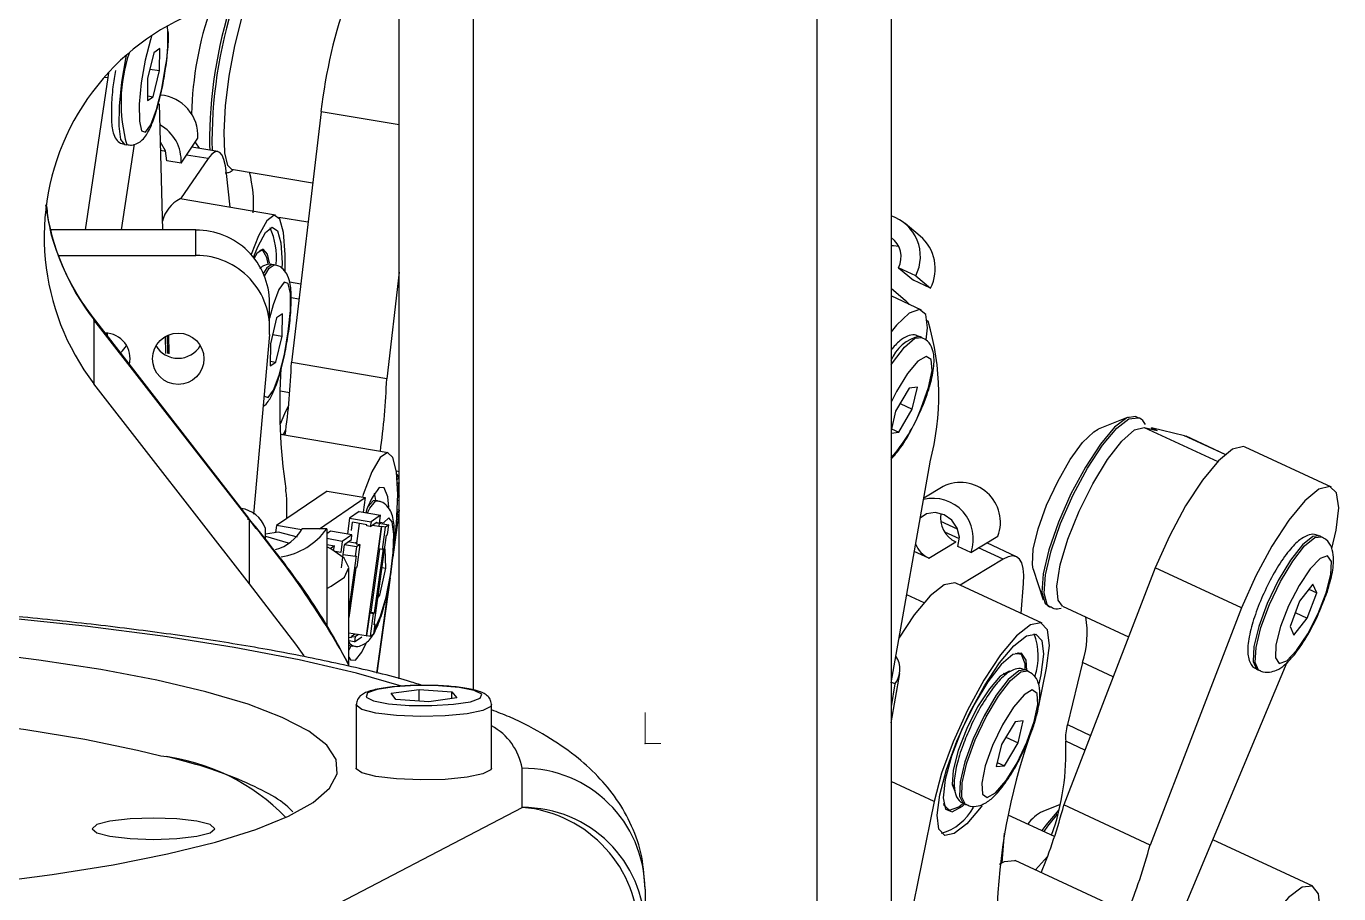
# Model space of a CAD drawing. Header units: millimetres. Extents: x -294 to 2792, y 5 to 1659.
# Drawn here: x 386.14 to 396.82, y 560.77 to 567.83 of the extents above; entities that cross this region are included whole.
import ezdxf

# ---------------------------------------------------------------- set-up
doc = ezdxf.new("R2010")
doc.units = ezdxf.units.MM
doc.header["$PDSIZE"] = -1
doc.layers.get('0').update_dxf_attribs({"lineweight": 18})

msp = doc.modelspace()

# ---------------------------------------------------------------- linework, layer by layer
at = {"color": 7, "linetype": 'Continuous', "lineweight": 25}
for p, q in [((389.173, 562.522), (389.173, 569.457)), ((393.173, 569.457), (393.173, 554.969)), ((389.773, 569.353), (389.773, 562.433)), ((392.573, 555.531), (392.573, 569.353)), ((387.224, 567.65), (387.176, 567.617)), ((387.221, 567.471), (387.224, 567.65)), ((387.176, 567.617), (387.125, 567.406)), ((386.802, 567.414), (386.617, 566.175)), ((386.775, 567.418), (386.802, 567.414)), ((386.808, 567.454), (386.802, 567.414)), ((387.144, 567.484), (387.221, 567.471)), ((387.17, 567.259), (387.221, 567.471)), ((387.125, 567.406), (387.123, 567.227)), ((387.123, 567.267), (387.17, 567.259)), ((387.123, 567.227), (387.17, 567.259)), ((387.248, 566.175), (387.221, 567.2)), ((388.536, 567.137), (388.295, 565.095)), ((389.173, 567.029), (388.536, 567.137)), ((387.397, 566.719), (387.535, 566.921)), ((387.514, 566.883), (387.512, 566.887)), ((387.514, 566.883), (387.544, 566.839)), ((386.914, 566.175), (387.019, 566.873)), ((386.937, 566.87), (386.956, 566.867)), ((387.273, 566.813), (387.231, 566.82)), ((387.617, 566.755), (387.442, 566.784)), ((387.696, 566.813), (387.486, 566.849)), ((387.629, 566.865), (387.631, 566.824)), ((387.397, 566.719), (387.281, 566.738)), ((387.617, 566.755), (387.394, 566.427)), ((387.809, 566.669), (388.467, 566.557)), ((387.796, 566.359), (387.767, 566.635)), ((388.165, 566.296), (387.389, 566.428)), ((388.43, 566.237), (388.192, 566.277)), ((387.518, 566.175), (386.339, 566.175)), ((387.518, 565.966), (387.518, 566.175)), ((393.41, 566.125), (393.288, 566.226)), ((386.407, 565.966), (387.518, 565.966)), ((388.056, 566.01), (388.045, 566.012)), ((388.244, 565.832), (388.243, 565.975)), ((388.156, 565.892), (388.136, 565.895)), ((389.173, 565.831), (389.071, 564.963)), ((393.374, 565.802), (393.234, 565.867)), ((393.234, 565.867), (393.355, 565.766)), ((388.279, 565.753), (388.371, 565.737)), ((393.495, 565.701), (393.355, 565.766)), ((393.374, 565.802), (393.495, 565.701)), ((388.356, 565.612), (388.292, 565.623)), ((393.291, 565.599), (393.173, 565.698)), ((393.422, 565.523), (393.173, 565.639)), ((388.118, 565.375), (388.118, 565.584)), ((388.222, 565.491), (388.175, 565.46)), ((388.219, 565.311), (388.222, 565.491)), ((387.948, 563.83), (386.684, 565.459)), ((386.689, 565.443), (386.685, 565.458)), ((386.689, 565.443), (386.689, 564.922)), ((387.953, 563.815), (386.689, 565.443)), ((388.175, 565.46), (388.124, 565.249)), ((393.474, 565.431), (393.467, 565.434)), ((386.795, 565.335), (386.796, 565.315)), ((387.274, 565.17), (387.27, 565.31)), ((387.284, 565.317), (387.288, 565.169)), ((387.301, 565.168), (387.297, 565.322)), ((388.116, 565.324), (387.986, 563.863)), ((388.142, 565.325), (388.219, 565.311)), ((388.168, 565.1), (388.219, 565.311)), ((393.425, 565.301), (393.408, 565.309)), ((388.124, 565.249), (388.121, 565.069)), ((388.121, 565.108), (388.168, 565.1)), ((388.121, 565.069), (388.168, 565.1)), ((389.071, 564.963), (388.295, 565.095)), ((387.953, 563.294), (386.689, 564.922)), ((388.282, 564.85), (388.203, 564.863)), ((393.32, 564.887), (393.21, 564.7)), ((393.388, 564.895), (393.32, 564.887)), ((393.346, 564.717), (393.388, 564.895)), ((393.247, 564.763), (393.346, 564.717)), ((393.21, 564.7), (393.173, 564.543)), ((393.236, 564.53), (393.346, 564.717)), ((395.103, 564.652), (394.858, 564.553)), ((395.185, 564.647), (395.167, 564.655)), ((393.173, 564.522), (393.236, 564.53)), ((393.176, 564.557), (393.236, 564.53)), ((395.232, 564.568), (395.337, 564.544)), ((395.232, 564.568), (395.831, 564.29)), ((395.293, 564.564), (395.337, 564.544)), ((395.562, 564.5), (395.293, 564.564)), ((395.294, 564.554), (395.293, 564.564)), ((389.081, 564.362), (388.206, 564.511)), ((395.562, 564.5), (395.574, 564.496)), ((395.891, 564.347), (395.562, 564.5)), ((395.892, 564.348), (395.574, 564.496)), ((396.756, 564.082), (396.055, 564.408)), ((389.173, 564.207), (389.149, 564.211)), ((393.173, 562.491), (393.491, 564.286)), ((389.173, 564.155), (389.156, 564.143)), ((389.173, 564.154), (389.156, 564.143)), ((389.172, 564.116), (389.158, 564.114)), ((389.17, 564.11), (389.158, 564.108)), ((389.16, 564.036), (389.17, 564.109)), ((389.172, 564.116), (389.17, 564.11)), ((389.17, 564.109), (389.17, 564.11)), ((389.17, 564.109), (389.173, 564.109)), ((389.172, 564.116), (389.173, 564.117)), ((389.172, 564.116), (389.172, 564.116)), ((389.173, 564.116), (389.172, 564.116)), ((388.586, 564.05), (388.174, 563.769)), ((388.523, 563.743), (388.896, 563.997)), ((388.586, 564.05), (388.896, 563.997)), ((388.896, 563.997), (388.88, 563.878)), ((389.16, 564.026), (389.161, 564.027)), ((389.173, 564.025), (389.161, 564.027)), ((393.596, 564.088), (393.439, 563.993)), ((388.258, 563.827), (388.258, 563.946)), ((388.995, 563.971), (388.976, 563.974)), ((389.173, 563.894), (389.121, 563.513)), ((389.173, 563.895), (389.157, 563.898)), ((389.172, 563.89), (389.171, 563.89)), ((387.953, 563.815), (387.939, 563.822)), ((387.953, 563.294), (387.953, 563.815)), ((388.768, 563.83), (388.751, 563.701)), ((388.847, 563.883), (388.768, 563.83)), ((388.768, 563.83), (388.943, 563.8)), ((388.784, 563.729), (388.793, 563.796)), ((388.91, 563.776), (388.793, 563.796)), ((388.828, 563.624), (388.85, 563.786)), ((388.847, 563.883), (389.021, 563.854)), ((388.943, 563.8), (388.937, 563.761)), ((388.937, 563.761), (388.991, 563.798)), ((389.021, 563.854), (388.943, 563.8)), ((388.99, 563.792), (388.984, 563.793)), ((388.991, 563.798), (388.99, 563.792)), ((388.99, 563.792), (389.087, 563.776)), ((389.009, 563.764), (389.021, 563.854)), ((389.014, 563.798), (389.05, 563.792)), ((389.156, 563.844), (389.154, 563.845)), ((389.156, 563.881), (389.161, 563.88)), ((389.156, 563.844), (389.161, 563.88)), ((389.166, 563.842), (389.156, 563.844)), ((389.157, 563.843), (389.166, 563.84)), ((389.161, 563.88), (389.171, 563.877)), ((389.171, 563.88), (389.162, 563.882)), ((393.715, 563.739), (393.578, 563.802)), ((388.083, 563.653), (388.083, 563.751)), ((388.19, 563.715), (388.083, 563.7)), ((388.174, 563.769), (388.166, 563.712)), ((388.381, 563.734), (388.174, 563.769)), ((388.345, 563.676), (388.19, 563.715)), ((388.582, 563.743), (388.383, 563.744)), ((388.582, 563.743), (388.582, 562.955)), ((388.613, 563.724), (388.582, 563.703)), ((388.788, 563.695), (388.613, 563.724)), ((388.788, 563.695), (388.709, 563.641)), ((388.783, 563.656), (388.788, 563.695)), ((389.025, 563.758), (388.904, 562.871)), ((388.908, 563.766), (388.91, 563.776)), ((388.937, 563.761), (388.908, 563.766)), ((389.025, 563.758), (388.951, 563.771)), ((388.968, 562.961), (389.068, 563.692)), ((389.006, 563.579), (389.031, 563.762)), ((389.031, 563.762), (389.025, 563.758)), ((389.06, 563.757), (389.031, 563.762)), ((389.035, 563.574), (389.06, 563.757)), ((389.087, 563.776), (389.06, 563.757)), ((389.068, 563.692), (389.077, 563.697)), ((389.077, 563.697), (389.087, 563.776)), ((389.148, 563.715), (389.143, 563.716)), ((389.143, 563.715), (389.148, 563.714)), ((389.153, 563.753), (389.147, 563.754)), ((389.147, 563.752), (389.153, 563.75)), ((389.155, 563.763), (389.154, 563.763)), ((393.729, 563.661), (393.61, 563.716)), ((393.823, 563.551), (394.043, 563.683)), ((396.675, 563.679), (396.658, 563.687)), ((388.709, 563.641), (388.582, 563.663)), ((388.582, 563.616), (388.645, 563.605)), ((388.645, 563.605), (388.61, 563.581)), ((388.632, 563.57), (388.641, 563.576)), ((388.641, 563.576), (388.645, 563.605)), ((388.709, 563.641), (388.697, 563.551)), ((388.717, 563.535), (388.728, 563.613)), ((388.728, 563.613), (388.729, 563.619)), ((388.825, 563.597), (388.728, 563.613)), ((388.729, 563.619), (388.783, 563.656)), ((388.829, 563.624), (388.755, 563.637)), ((388.825, 563.597), (388.814, 563.519)), ((388.83, 563.636), (388.816, 563.627)), ((388.829, 563.624), (388.823, 563.62)), ((388.823, 563.62), (388.852, 563.615)), ((388.852, 563.615), (388.825, 563.597)), ((388.852, 563.615), (388.827, 563.432)), ((388.828, 563.619), (388.829, 563.624)), ((388.943, 563.064), (389.014, 563.577)), ((388.972, 563.059), (389.044, 563.579)), ((389.035, 563.574), (389.006, 563.579)), ((389.044, 563.579), (389.035, 563.574)), ((389.057, 563.581), (389.052, 563.575)), ((389.062, 563.423), (389.057, 563.581)), ((389.136, 563.626), (389.134, 563.626)), ((389.134, 563.624), (389.136, 563.623)), ((389.138, 563.636), (389.137, 563.636)), ((393.48, 563.504), (393.7, 563.637)), ((393.823, 563.551), (393.718, 563.6)), ((394.085, 563.495), (393.885, 563.588)), ((394.195, 563.516), (393.952, 563.629)), ((388.697, 563.551), (388.652, 563.559)), ((388.702, 563.426), (388.717, 563.535)), ((388.717, 563.535), (388.814, 563.519)), ((388.823, 563.524), (388.763, 563.089)), ((388.814, 563.519), (388.823, 563.524)), ((393.48, 563.504), (393.362, 563.559)), ((394.085, 563.495), (393.736, 563.284)), ((388.763, 562.631), (388.763, 563.426)), ((388.818, 563.426), (388.763, 563.021)), ((388.827, 563.432), (388.818, 563.426)), ((389.015, 563.202), (389.062, 563.423)), ((389.032, 563.428), (389.062, 563.423)), ((394.33, 563.415), (394.412, 563.164)), ((395.323, 563.425), (394.579, 561.496)), ((396.024, 563.099), (395.323, 563.425)), ((388.99, 562.568), (389.093, 563.315)), ((389.098, 563.345), (388.991, 562.568)), ((389.084, 563.245), (389.083, 563.245)), ((389.085, 563.256), (389.084, 563.255)), ((394.403, 562.974), (393.701, 563.3)), ((394.233, 563.053), (394.252, 563.298)), ((396.605, 563.293), (396.497, 563.155)), ((396.573, 563.253), (396.636, 563.223)), ((396.636, 563.223), (396.605, 563.293)), ((388.998, 563.18), (389.015, 563.202)), ((389.001, 563.204), (389.015, 563.202)), ((389.079, 563.207), (389.078, 563.208)), ((389.078, 563.206), (389.079, 563.206)), ((389.083, 563.243), (389.084, 563.243)), ((393.3, 563.208), (393.441, 563.143)), ((396.497, 563.155), (396.42, 562.948)), ((396.559, 563.016), (396.636, 563.223)), ((388.91, 562.875), (388.935, 563.059)), ((388.935, 563.059), (388.943, 563.064)), ((388.935, 563.059), (388.964, 563.054)), ((388.939, 562.87), (388.964, 563.054)), ((388.943, 563.064), (388.972, 563.059)), ((388.964, 563.054), (388.972, 563.059)), ((394.451, 563.113), (394.469, 563.105)), ((394.569, 563.114), (395.106, 562.864)), ((396.024, 563.099), (395.28, 561.17)), ((396.462, 563.061), (396.559, 563.016)), ((388.966, 562.889), (388.976, 562.967)), ((388.976, 562.967), (388.968, 562.961)), ((388.969, 562.968), (388.976, 562.967)), ((396.42, 562.948), (396.451, 562.878)), ((396.451, 562.878), (396.559, 563.016)), ((388.904, 562.871), (388.763, 562.895)), ((388.763, 562.862), (388.784, 562.858)), ((388.809, 562.824), (388.763, 562.832)), ((388.784, 562.858), (388.785, 562.868)), ((388.813, 562.886), (388.785, 562.868)), ((388.785, 562.868), (388.814, 562.863)), ((388.809, 562.824), (388.869, 562.865)), ((388.814, 562.863), (388.809, 562.824)), ((388.842, 562.882), (388.814, 562.863)), ((388.904, 562.871), (388.91, 562.875)), ((388.91, 562.875), (388.939, 562.87)), ((388.939, 562.87), (388.966, 562.889)), ((388.763, 562.797), (388.774, 562.791)), ((388.774, 562.791), (388.794, 562.788)), ((394.224, 562.726), (394.205, 562.735)), ((394.376, 562.303), (394.438, 562.609)), ((394.73, 562.655), (394.608, 562.15)), ((394.981, 562.538), (394.73, 562.655)), ((395.573, 560.695), (396.397, 562.659)), ((393.173, 562.163), (393.244, 562.565)), ((394.104, 562.561), (394.089, 562.565)), ((394.287, 562.587), (394.269, 562.595)), ((396.152, 562.598), (396.17, 562.59)), ((389.106, 562.405), (389.334, 562.435)), ((389.145, 562.355), (389.106, 562.405)), ((389.334, 562.435), (389.601, 562.416)), ((389.334, 562.342), (389.334, 562.435)), ((389.601, 562.416), (389.64, 562.367)), ((389.601, 562.361), (389.601, 562.416)), ((393.205, 562.481), (393.173, 562.298)), ((393.205, 562.481), (393.174, 562.496)), ((388.823, 562.312), (388.823, 561.795)), ((389.412, 562.336), (389.145, 562.355)), ((389.64, 562.367), (389.412, 562.336)), ((389.923, 561.795), (389.923, 562.312)), ((394.249, 562.18), (394.182, 562.173)), ((394.207, 562.001), (394.249, 562.18)), ((394.182, 562.173), (394.072, 561.987)), ((394.608, 562.15), (394.797, 562.062)), ((394.072, 561.987), (394.029, 561.808)), ((394.097, 561.815), (394.207, 562.001)), ((394.107, 562.047), (394.207, 562.001)), ((394.751, 561.941), (394.594, 562.014)), ((390.173, 561.476), (390.173, 561.795)), ((394.029, 561.808), (394.097, 561.815)), ((394.037, 561.842), (394.097, 561.815)), ((393.525, 561.525), (393.173, 561.688)), ((386.945, 559.793), (390.173, 561.476)), ((393.525, 561.525), (393.296, 560.397)), ((393.615, 561.465), (393.634, 561.457)), ((393.764, 561.507), (393.781, 561.499)), ((394.548, 561.5), (394.408, 561.444)), ((395.28, 561.17), (394.579, 561.496)), ((394.503, 561.24), (394.127, 561.414)), ((394.078, 561.026), (394.097, 561.266)), ((396.605, 560.835), (395.79, 561.213)), ((395.076, 560.628), (394.182, 561.044)), ((394.445, 561.076), (394.348, 560.967)), ((391.173, 560.81), (391.173, 560.491))]:
    msp.add_line(p, q, dxfattribs=at)
at = {"color": 7, "linetype": 'Continuous'}
for q in [(391.173, 562.247), (391.301, 561.995)]:
    msp.add_line((391.173, 561.995), q, dxfattribs=at)
at = {"color": 7, "linetype": 'Continuous', "lineweight": 25}
for points in [[(387.809, 566.669), (387.778, 566.698), (387.753, 566.802), (387.747, 566.97), (387.76, 567.185), (387.79, 567.427), (387.836, 567.672), (387.892, 567.897), (387.947, 568.061)], [(387.157, 567.75), (387.148, 567.722), (387.106, 567.555), (387.074, 567.371), (387.057, 567.197), (387.058, 567.059), (387.076, 566.98), (387.109, 566.97), (387.152, 567.031), (387.198, 567.155), (387.24, 567.322), (387.272, 567.506)], [(386.95, 567.591), (386.948, 567.583), (386.914, 567.377), (386.894, 567.182), (386.891, 567.02), (386.906, 566.912), (386.937, 566.87), (386.937, 566.87)], [(387.281, 566.738), (387.271, 566.818), (387.229, 566.888)], [(387.767, 566.635), (387.758, 566.697), (387.746, 566.747), (387.731, 566.783), (387.713, 566.805), (387.692, 566.814), (387.669, 566.808), (387.644, 566.788), (387.617, 566.755)], [(388.243, 565.975), (388.232, 566.153), (388.201, 566.263), (388.154, 566.296), (388.095, 566.249), (388.027, 566.126), (387.969, 565.974)], [(387.987, 565.952), (388.024, 566.044), (388.085, 566.155), (388.139, 566.197), (388.181, 566.168), (388.208, 566.069), (388.219, 565.908), (388.218, 565.862)], [(393.236, 566.039), (393.193, 566.045), (393.173, 566.045)], [(388.117, 565.906), (388.101, 565.979), (388.064, 566.019), (388.015, 565.982), (387.993, 565.945)], [(388.105, 565.9), (388.095, 565.95), (388.063, 566.008), (388.036, 566.005)], [(388.136, 565.895), (388.094, 565.867), (388.067, 565.822)], [(388.077, 565.798), (388.114, 565.863), (388.156, 565.892)], [(388.27, 565.345), (388.288, 565.52), (388.287, 565.658), (388.269, 565.738), (388.236, 565.749), (388.194, 565.689), (388.148, 565.566), (388.118, 565.457)], [(393.46, 565.282), (393.469, 565.377), (393.455, 565.486), (393.404, 565.528), (393.322, 565.498), (393.217, 565.4), (393.173, 565.347)], [(388.072, 564.827), (388.074, 564.822), (388.107, 564.811), (388.149, 564.872), (388.196, 564.994), (388.238, 565.161), (388.27, 565.345)], [(393.173, 565.076), (393.184, 565.093), (393.282, 565.221), (393.367, 565.293), (393.426, 565.301)], [(386.904, 565.176), (386.921, 565.191), (386.954, 565.233)], [(393.419, 564.725), (393.478, 564.892), (393.507, 565.03), (393.5, 565.12), (393.46, 565.146), (393.392, 565.106), (393.307, 565.006), (393.217, 564.86), (393.173, 564.773)], [(388.272, 564.745), (388.238, 564.678), (388.203, 564.594)], [(395.167, 564.655), (395.166, 564.656), (395.091, 564.646), (394.991, 564.57), (394.876, 564.432), (394.754, 564.245), (394.637, 564.027), (394.536, 563.796), (394.458, 563.572), (394.412, 563.376)], [(394.43, 563.368), (394.476, 563.564), (394.553, 563.787), (394.655, 564.019), (394.771, 564.237), (394.893, 564.424), (395.009, 564.561), (395.109, 564.638), (395.183, 564.647), (395.185, 564.646)], [(388.229, 564.507), (388.233, 564.517), (388.25, 564.551)], [(394.33, 563.577), (394.371, 563.744), (394.439, 563.935), (394.529, 564.129), (394.631, 564.306), (394.732, 564.445), (394.823, 564.533), (394.858, 564.553)], [(394.569, 563.114), (394.532, 563.161), (394.522, 563.277), (394.55, 563.449), (394.612, 563.659), (394.703, 563.887), (394.814, 564.11), (394.934, 564.306), (395.051, 564.457), (395.154, 564.547), (395.232, 564.568)], [(389.131, 563.603), (389.15, 563.786), (389.16, 564.022), (389.15, 564.206), (389.121, 564.323), (389.076, 564.363), (389.017, 564.322), (388.95, 564.206), (388.88, 564.022), (388.873, 564.001)], [(396.055, 564.408), (396.04, 564.413), (395.952, 564.391), (395.838, 564.297), (395.707, 564.139), (395.57, 563.929), (395.439, 563.684), (395.323, 563.425)], [(389.168, 564.151), (389.157, 564.182), (389.152, 564.188)], [(388.982, 563.973), (388.973, 564.023), (388.971, 564.033)], [(389.089, 563.92), (389.079, 564.004), (389.051, 564.076), (389.01, 564.079)], [(389.161, 564.027), (389.16, 564.027), (389.16, 564.027)], [(396.759, 563.583), (396.795, 563.731), (396.816, 563.913), (396.798, 564.035), (396.742, 564.087), (396.654, 564.065), (396.539, 563.971), (396.409, 563.813), (396.272, 563.603), (396.14, 563.359), (396.024, 563.099)], [(388.913, 563.872), (388.933, 563.911), (388.979, 563.968), (388.995, 563.971)], [(388.976, 563.974), (388.96, 563.971), (388.919, 563.924)], [(389.021, 563.031), (389.065, 563.186), (389.101, 563.368), (389.123, 563.549), (389.128, 563.7), (389.116, 563.8), (389.087, 563.833), (389.046, 563.794), (389.046, 563.793)], [(393.718, 563.6), (393.729, 563.674), (393.711, 563.749), (393.667, 563.814), (393.605, 563.858), (393.533, 563.876), (393.463, 563.864), (393.411, 563.83)], [(388.083, 563.682), (388.27, 563.63), (388.278, 563.627)], [(396.658, 563.687), (396.604, 563.681), (396.521, 563.613), (396.424, 563.489), (396.324, 563.323), (396.234, 563.135), (396.165, 562.948), (396.125, 562.784)], [(396.143, 562.776), (396.183, 562.94), (396.252, 563.127), (396.342, 563.314), (396.441, 563.481), (396.538, 563.605), (396.622, 563.673), (396.675, 563.679)], [(388.582, 563.257), (388.619, 563.275), (388.727, 563.35), (388.763, 563.427), (388.725, 563.504), (388.615, 563.579), (388.582, 563.595)], [(394.33, 563.415), (394.323, 563.453), (394.33, 563.577)], [(394.252, 563.298), (394.254, 563.365), (394.249, 563.421), (394.237, 563.465), (394.219, 563.497), (394.194, 563.516), (394.163, 563.522), (394.127, 563.515), (394.085, 563.495)], [(396.304, 562.799), (396.3, 562.694), (396.331, 562.648), (396.392, 562.669), (396.473, 562.754), (396.563, 562.889), (396.648, 563.054), (396.714, 563.223), (396.752, 563.372), (396.756, 563.477), (396.725, 563.523), (396.664, 563.502), (396.582, 563.417), (396.493, 563.282), (396.408, 563.117), (396.342, 562.948), (396.304, 562.799)], [(394.412, 563.376), (394.401, 563.226), (394.427, 563.134), (394.451, 563.113)], [(394.468, 563.105), (394.444, 563.126), (394.419, 563.218), (394.43, 563.368)], [(388.399, 562.708), (388.331, 562.805), (387.953, 563.294)], [(393.701, 563.3), (393.692, 563.303), (393.605, 563.287), (393.492, 563.198), (393.362, 563.043), (393.236, 562.854)], [(389.19, 562.462), (388.825, 562.567), (388.357, 562.676), (387.83, 562.777), (387.248, 562.869), (386.617, 562.95), (385.944, 563.02), (385.234, 563.078), (384.495, 563.124), (383.734, 563.157), (382.957, 563.177), (382.173, 563.184)], [(388.97, 562.917), (388.975, 562.926), (389.021, 563.031)], [(394.438, 562.609), (394.462, 562.794), (394.446, 562.921), (394.393, 562.978), (394.307, 562.961), (394.194, 562.872), (394.064, 562.718), (393.927, 562.511), (393.795, 562.268), (393.678, 562.009), (393.585, 561.754), (393.525, 561.525)], [(388.794, 562.788), (388.773, 562.805), (388.763, 562.83)], [(393.57, 561.579), (393.625, 561.785), (393.708, 562.014), (393.814, 562.248), (393.933, 562.466), (394.056, 562.653), (394.173, 562.791), (394.274, 562.872), (394.352, 562.887), (394.4, 562.835), (394.414, 562.722), (394.392, 562.555), (394.376, 562.481)], [(385.811, 560.859), (386.35, 560.93), (386.844, 561.01), (387.288, 561.098), (387.677, 561.194), (388.006, 561.297), (388.272, 561.405), (388.473, 561.517), (388.605, 561.632), (388.667, 561.749), (388.66, 561.866), (388.583, 561.982), (388.436, 562.097), (388.221, 562.208), (387.942, 562.315), (387.599, 562.416), (387.199, 562.511), (386.744, 562.597), (386.239, 562.675), (385.691, 562.744)], [(388.763, 562.698), (388.776, 562.676), (388.817, 562.673), (388.868, 562.739), (388.902, 562.812)], [(388.763, 562.757), (388.764, 562.759), (388.781, 562.79)], [(394.278, 562.591), (394.273, 562.674), (394.235, 562.732), (394.165, 562.72), (394.07, 562.639), (393.961, 562.499), (393.849, 562.314), (393.747, 562.104), (393.665, 561.893), (393.613, 561.703)], [(394.265, 562.599), (394.264, 562.645), (394.235, 562.719), (394.185, 562.729)], [(396.125, 562.784), (396.119, 562.664), (396.147, 562.602), (396.152, 562.598)], [(396.169, 562.591), (396.164, 562.594), (396.136, 562.656), (396.143, 562.776)], [(394.138, 562.585), (394.134, 562.584), (394.062, 562.544), (393.973, 562.442), (393.878, 562.294), (393.789, 562.117), (393.72, 561.938), (393.678, 561.779), (393.671, 561.662), (393.692, 561.608)], [(394.269, 562.595), (394.212, 562.587), (394.127, 562.516), (394.029, 562.389), (393.93, 562.221), (393.841, 562.033), (393.773, 561.846), (393.735, 561.685), (393.73, 561.567), (393.76, 561.508), (393.764, 561.507)], [(393.781, 561.498), (393.778, 561.5), (393.748, 561.559), (393.753, 561.677), (393.791, 561.838), (393.859, 562.025), (393.948, 562.213), (394.047, 562.381), (394.145, 562.508), (394.229, 562.579), (394.287, 562.587)], [(389.308, 562.467), (389.133, 562.457), (388.994, 562.436), (388.913, 562.407), (388.902, 562.374), (388.963, 562.344), (389.086, 562.32), (389.253, 562.306), (389.438, 562.304), (389.613, 562.315), (389.751, 562.336), (389.832, 562.365), (389.843, 562.397), (389.783, 562.427), (389.66, 562.451), (389.493, 562.466), (389.308, 562.467)], [(394.279, 562.008), (394.339, 562.175), (394.368, 562.314), (394.362, 562.404), (394.322, 562.432), (394.255, 562.393), (394.17, 562.293), (394.08, 562.148), (393.999, 561.979), (393.94, 561.813), (393.911, 561.674), (393.916, 561.583), (393.956, 561.556), (394.024, 561.595), (394.109, 561.694), (394.199, 561.84), (394.279, 562.008)], [(387.234, 561.894), (387.043, 561.94), (386.615, 562.028), (386.135, 562.108), (385.608, 562.178), (385.041, 562.237), (384.44, 562.286), (383.811, 562.323), (383.164, 562.348), (382.505, 562.36), (381.841, 562.36), (381.182, 562.348), (380.535, 562.323), (379.906, 562.286), (379.305, 562.237), (378.737, 562.178), (378.211, 562.108), (377.73, 562.028), (377.303, 561.94), (377.064, 561.881)], [(389.923, 562.313), (389.918, 562.298), (389.853, 562.265), (389.724, 562.238), (389.547, 562.221), (389.347, 562.216), (389.15, 562.225), (388.983, 562.244), (388.869, 562.273), (388.823, 562.308), (388.823, 562.312)], [(389.923, 561.795), (389.918, 561.781), (389.853, 561.748), (389.724, 561.721), (389.547, 561.704), (389.347, 561.699), (389.15, 561.708), (388.983, 561.727), (388.869, 561.756), (388.823, 561.791), (388.823, 561.795)], [(393.613, 561.703), (393.596, 561.554), (393.616, 561.463), (393.671, 561.44), (393.755, 561.487), (393.772, 561.503)], [(393.67, 561.664), (393.673, 561.662), (393.683, 561.654)], [(393.913, 561.49), (393.907, 561.482), (393.79, 561.343), (393.688, 561.263), (393.611, 561.248), (393.563, 561.299), (393.549, 561.413), (393.57, 561.579)], [(393.599, 561.508), (393.604, 561.493), (393.65, 561.453), (393.726, 561.481), (393.755, 561.505)], [(394.537, 561.456), (394.432, 561.331), (394.4, 561.287)], [(386.673, 561.302), (386.711, 561.269), (386.819, 561.241), (386.982, 561.222), (387.173, 561.216), (387.364, 561.222), (387.526, 561.241), (387.635, 561.269), (387.673, 561.302), (387.635, 561.336), (387.526, 561.364), (387.364, 561.383), (387.173, 561.389), (386.982, 561.383), (386.819, 561.364), (386.711, 561.336), (386.673, 561.302)], [(394.418, 561.279), (394.45, 561.323), (394.528, 561.42)], [(394.056, 561.013), (394.095, 561.035), (394.178, 561.045), (394.182, 561.044)], [(396.619, 560.378), (396.636, 560.451), (396.663, 560.641), (396.651, 560.773), (396.601, 560.836), (396.518, 560.826), (396.407, 560.743), (396.278, 560.594), (396.188, 560.465)]]:
    msp.add_lwpolyline(points, dxfattribs=at)
msp.add_circle((387.374, 565.127), 0.209, dxfattribs=at)
for centre, radius, start, end in [((388.254, 566.119), 1.97, 89.2884, 217.3985), ((392.754, 566.655), 4.246, 160.2709, 173.4764), ((390.308, 567.053), 2.826, 160.7428, 178.6509), ((391.373, 566.88), 3.745, 162.053, 180.2287), ((391.313, 566.893), 3.664, 161.7828, 181.1285), ((386.014, 567.727), 1.277, 350.0232, 4.5913), ((388.188, 567.21), 1.279, 161.6279, 195.5516), ((387.201, 566.94), 0.334, 356.6854, 85.297), ((387.068, 566.739), 0.33, 356.4407, 61.4481), ((386.979, 566.388), 1.008, 355.7306, 14.7419), ((388.231, 566.642), 1.953, 187.7493, 217.8606), ((387.506, 566.189), 0.265, 115.9662, 167.7685), ((393.067, 565.96), 0.345, 332.8485, 72.1102), ((387.523, 565.579), 0.595, 0.4164, 90.4607), ((387.578, 565.951), 0.595, 354.7202, 23.8107), ((393.062, 565.955), 0.193, 333.0338, 54.8193), ((393.185, 565.859), 0.348, 333.115, 49.7449), ((387.523, 565.372), 0.595, 355.3873, 90.487), ((393.095, 565.364), 0.306, 42.0972, 50.1573), ((391.45, 564.829), 2.112, 345.13, 16.5701), ((386.775, 565.128), 0.208, 346.8793, 88.743), ((393.469, 564.998), 0.317, 101.2019, 159.3139), ((387.373, 565.342), 0.211, 210.86, 329.14), ((382.473, 565.304), 5.826, 352.1117, 357.9434), ((392.985, 564.748), 4.785, 176.3827, 188.1788), ((383.248, 565.172), 5.826, 352.1117, 357.9434), ((392.173, 565.203), 1.335, 318.5339, 339.0381), ((393.738, 563.795), 0.325, 339.8841, 115.8074), ((387.525, 563.952), 0.733, 359.565, 9.1132), ((389.468, 563.702), 0.593, 140.531, 163.1309), ((389.205, 564.128), 0.124, 248.7722, 255.1669), ((387.843, 563.654), 0.259, 22.1221, 80.3046), ((389.208, 564.121), 0.153, 251.3231, 256.8656), ((389.171, 563.888), 0.00201, 55.3084, 80.2394), ((393.513, 563.661), 0.33, 340.4948, 103.1868), ((382.303, 559.053), 7.388, 29.1323, 40.1234), ((389.158, 563.844), 0.00163, 162.5992, 233.3463), ((389.163, 563.879), 0.00238, 116.4066, 179.4338), ((393.791, 563.831), 0.215, 170.1355, 244.8107), ((388.078, 563.911), 0.347, 284.7265, 331.2527), ((388.116, 564.084), 0.578, 279.4948, 323.8223), ((389.154, 563.761), 0.00201, 55.3084, 80.2394), ((389.136, 563.634), 0.00201, 55.3084, 80.2394), ((393.574, 563.7), 0.217, 202.3456, 244.4984), ((389.084, 563.253), 0.00201, 55.3084, 80.2394), ((394.017, 562.892), 0.752, 341.638, 10.3294), ((393.871, 562.709), 0.5, 340.4778, 21.1533), ((393.055, 562.599), 0.191, 321.9366, 34.4556), ((389.694, 561.71), 0.486, 10.0014, 61.9231), ((398.793, 560.48), 4.76, 159.588, 177.4633), ((394.962, 562.046), 0.369, 163.6696, 185.0266), ((392.596, 561.923), 2, 340.3507, 2.6025), ((387.043, 560.223), 1.682, 44.157, 83.4814), ((390.18, 560.802), 0.992, 0.4419, 90.4352), ((390.086, 560.444), 1.036, 359.5832, 85.1805), ((390.18, 560.483), 0.992, 0.4419, 90.4352), ((393.458, 561.687), 0.44, 286.4812, 331.1891), ((394.562, 561.137), 0.343, 116.6489, 143.6512), ((390.431, 562.584), 4.289, 337.5312, 345.2936), ((391.129, 562.26), 4.292, 337.49, 345.2919)]:
    msp.add_arc(centre, radius, start, end, dxfattribs=at)
for points, knots in [([(386.958, 566.87), (386.97, 566.867), (387, 566.862), (387.046, 566.879), (387.087, 566.91), (387.125, 566.959), (387.163, 567.038), (387.208, 567.172), (387.248, 567.339), (387.273, 567.488), (387.289, 567.629), (387.298, 567.73), (387.294, 567.782), (387.293, 567.793)], [0, 0, 0, 0, 0.035836, 0.090345, 0.144731, 0.217728, 0.350371, 0.499803, 0.655973, 0.792706, 0.871303, 1.024282, 1.063612, 1.063612, 1.063612, 1.063612]), ([(386.863, 567.473), (386.856, 567.428), (386.839, 567.322), (386.828, 567.166), (386.832, 567.023), (386.846, 566.946), (386.887, 566.885), (386.921, 566.877), (386.934, 566.873)], [0, 0, 0, 0, 0.1027686, 0.2452564, 0.3898223, 0.5437227, 0.6111366, 0.6528338, 0.6528338, 0.6528338, 0.6528338]), ([(387.756, 566.639), (387.768, 566.64), (387.794, 566.643), (387.81, 566.657), (387.818, 566.664)], [0, 0, 0, 0, 0.03302989, 0.07012157, 0.07012157, 0.07012157, 0.07012157]), ([(386.684, 565.459), (386.655, 565.499), (386.556, 565.632), (386.425, 565.883), (386.329, 566.152), (386.311, 566.318), (386.305, 566.369)], [0, 0, 0, 0, 0.149356, 0.497558, 0.846735, 1.002717, 1.002717, 1.002717, 1.002717]), ([(388.138, 565.892), (388.134, 565.893), (388.114, 565.901), (388.075, 565.887), (388.049, 565.872), (388.04, 565.859), (388.039, 565.857)], [0, 0, 0, 0, 0.0130944, 0.0598177, 0.1051934, 0.1158597, 0.1158597, 0.1158597, 0.1158597]), ([(388.273, 565.348), (388.277, 565.379), (388.288, 565.469), (388.296, 565.608), (388.29, 565.722), (388.271, 565.797), (388.236, 565.853), (388.191, 565.886), (388.162, 565.888), (388.154, 565.889)], [0, 0, 0, 0, 0.0736394, 0.2169344, 0.3654723, 0.4615879, 0.5316085, 0.5892686, 0.6109872, 0.6109872, 0.6109872, 0.6109872]), ([(388.064, 564.738), (388.069, 564.741), (388.091, 564.756), (388.121, 564.8), (388.161, 564.877), (388.205, 565.01), (388.246, 565.177), (388.264, 565.294), (388.273, 565.348)], [0, 0, 0, 0, 0.0207074, 0.0918519, 0.2210247, 0.3685073, 0.5226219, 0.6582448, 0.6582448, 0.6582448, 0.6582448]), ([(393.404, 565.306), (393.391, 565.312), (393.358, 565.327), (393.299, 565.31), (393.241, 565.275), (393.197, 565.225), (393.173, 565.198)], [0, 0, 0, 0, 0.0417135, 0.1036678, 0.1859015, 0.2821872, 0.2821872, 0.2821872, 0.2821872]), ([(393.425, 564.728), (393.436, 564.757), (393.471, 564.843), (393.511, 564.982), (393.528, 565.107), (393.517, 565.198), (393.481, 565.269), (393.44, 565.29), (393.424, 565.298)], [0, 0, 0, 0, 0.0765302, 0.2255467, 0.3809438, 0.4913518, 0.576366, 0.6301, 0.6301, 0.6301, 0.6301]), ([(393.173, 564.308), (393.2, 564.339), (393.258, 564.406), (393.348, 564.557), (393.399, 564.672), (393.425, 564.728)], [0, 0, 0, 0, 0.1488675, 0.3253235, 0.4930164, 0.4930164, 0.4930164, 0.4930164]), ([(395.244, 564.591), (395.23, 564.614), (395.215, 564.639), (395.189, 564.643), (395.186, 564.644)], [0, 0, 0, 0, 0.07787595, 0.08555507, 0.08555507, 0.08555507, 0.08555507]), ([(389.018, 563.012), (389.026, 563.036), (389.049, 563.108), (389.084, 563.254), (389.115, 563.439), (389.133, 563.614), (389.133, 563.765), (389.121, 563.856), (389.08, 563.926), (389.035, 563.963), (389.004, 563.967), (388.994, 563.968)], [0, 0, 0, 0, 0.08003, 0.236566, 0.39035, 0.544216, 0.70068, 0.870013, 0.945699, 1.008465, 1.038361, 1.038361, 1.038361, 1.038361]), ([(388.763, 562.631), (388.722, 562.71), (388.575, 562.99), (388.291, 563.406), (388.031, 563.726), (387.914, 563.87)], [0, 0, 0, 0, 0.267629, 0.950959, 1.506378, 1.506378, 1.506378, 1.506378]), ([(396.654, 563.683), (396.643, 563.689), (396.612, 563.704), (396.554, 563.689), (396.49, 563.651), (396.41, 563.569), (396.315, 563.432), (396.224, 563.263), (396.149, 563.087), (396.103, 562.945), (396.088, 562.871), (396.083, 562.845)], [0, 0, 0, 0, 0.047289, 0.126097, 0.226527, 0.379562, 0.543822, 0.700728, 0.855977, 1.011807, 1.097262, 1.097262, 1.097262, 1.097262]), ([(396.662, 563.079), (396.681, 563.124), (396.724, 563.227), (396.765, 563.378), (396.779, 563.498), (396.763, 563.587), (396.725, 563.653), (396.686, 563.669), (396.673, 563.676)], [0, 0, 0, 0, 0.118842, 0.2700818, 0.42872, 0.5322739, 0.6152678, 0.6610844, 0.6610844, 0.6610844, 0.6610844]), ([(389.36, 562.468), (389.32, 562.481), (389.137, 562.539), (388.764, 562.628), (388.244, 562.737), (387.686, 562.832), (387.097, 562.916), (386.477, 562.989), (385.828, 563.052), (385.155, 563.103), (384.462, 563.144), (383.752, 563.174), (383.045, 563.193), (382.516, 563.199), (382.23, 563.199), (382.173, 563.199)], [0, 0, 0, 0, 0.185003, 0.86846, 1.525798, 2.167654, 2.800101, 3.426488, 4.048806, 4.668324, 5.285897, 5.902133, 6.51749, 7.099893, 7.244855, 7.244855, 7.244855, 7.244855]), ([(394.469, 563.112), (394.479, 563.105), (394.506, 563.086), (394.537, 563.093), (394.557, 563.097)], [0, 0, 0, 0, 0.03484718, 0.09717698, 0.09717698, 0.09717698, 0.09717698]), ([(396.169, 562.594), (396.173, 562.591), (396.197, 562.574), (396.253, 562.574), (396.319, 562.593), (396.387, 562.641), (396.468, 562.729), (396.561, 562.872), (396.631, 562.999), (396.657, 563.068), (396.662, 563.079)], [0, 0, 0, 0, 0.0158549, 0.09226, 0.1641341, 0.2622455, 0.4124086, 0.5768824, 0.7317089, 0.7631739, 0.7631739, 0.7631739, 0.7631739]), ([(388.794, 562.791), (388.803, 562.789), (388.83, 562.782), (388.875, 562.796), (388.917, 562.824), (388.956, 562.87), (388.987, 562.928), (389.009, 562.987), (389.018, 563.012)], [0, 0, 0, 0, 0.0222895, 0.0697174, 0.1148669, 0.1719322, 0.2747766, 0.3493642, 0.3493642, 0.3493642, 0.3493642]), ([(396.083, 562.845), (396.08, 562.822), (396.072, 562.756), (396.078, 562.685), (396.112, 562.616), (396.146, 562.605), (396.155, 562.602)], [0, 0, 0, 0, 0.0644713, 0.1792019, 0.255764, 0.2830634, 0.2830634, 0.2830634, 0.2830634]), ([(394.265, 562.592), (394.252, 562.598), (394.22, 562.612), (394.161, 562.596), (394.097, 562.556), (394.015, 562.469), (393.921, 562.329), (393.851, 562.206), (393.823, 562.138), (393.819, 562.128)], [0, 0, 0, 0, 0.0495343, 0.1242785, 0.2229098, 0.3713143, 0.5265076, 0.6752776, 0.7002207, 0.7002207, 0.7002207, 0.7002207]), ([(394.285, 562.011), (394.296, 562.04), (394.331, 562.126), (394.372, 562.265), (394.389, 562.39), (394.379, 562.482), (394.343, 562.554), (394.301, 562.575), (394.285, 562.584)], [0, 0, 0, 0, 0.0765995, 0.2257078, 0.3810725, 0.4928617, 0.5785697, 0.6331454, 0.6331454, 0.6331454, 0.6331454]), ([(389.306, 562.469), (389.276, 562.468), (389.188, 562.464), (389.052, 562.451), (388.936, 562.427), (388.876, 562.402), (388.831, 562.361), (388.826, 562.327), (388.824, 562.312)], [0, 0, 0, 0, 0.0683388, 0.2008458, 0.3361911, 0.4464926, 0.5040899, 0.5490219, 0.5490219, 0.5490219, 0.5490219]), ([(389.922, 562.316), (389.919, 562.33), (389.914, 562.359), (389.885, 562.389), (389.843, 562.415), (389.769, 562.437), (389.639, 562.458), (389.475, 562.47), (389.36, 562.469), (389.306, 562.469)], [0, 0, 0, 0, 0.0463344, 0.0915682, 0.1528338, 0.2747136, 0.4102407, 0.5522358, 0.677253, 0.677253, 0.677253, 0.677253]), ([(391.173, 560.81), (391.167, 560.899), (391.156, 561.08), (391.068, 561.331), (390.943, 561.551), (390.784, 561.741), (390.594, 561.91), (390.356, 562.069), (390.136, 562.188), (389.972, 562.251), (389.923, 562.27)], [0, 0, 0, 0, 0.222163, 0.449317, 0.677675, 0.918098, 1.184783, 1.498305, 1.887267, 2.056207, 2.056207, 2.056207, 2.056207]), ([(393.819, 562.128), (393.798, 562.08), (393.751, 561.974), (393.704, 561.817), (393.682, 561.68), (393.69, 561.592), (393.724, 561.524), (393.758, 561.513), (393.766, 561.511)], [0, 0, 0, 0, 0.1218935, 0.2692632, 0.4196507, 0.5576578, 0.6495528, 0.6799409, 0.6799409, 0.6799409, 0.6799409]), ([(393.784, 561.502), (393.795, 561.496), (393.826, 561.48), (393.886, 561.486), (393.951, 561.513), (394.024, 561.573), (394.112, 561.682), (394.208, 561.84), (394.26, 561.955), (394.285, 562.011)], [0, 0, 0, 0, 0.0386719, 0.111025, 0.1875213, 0.3047595, 0.4725833, 0.6331154, 0.7853477, 0.7853477, 0.7853477, 0.7853477]), ([(388.307, 561.439), (388.294, 561.453), (388.235, 561.515), (388.084, 561.606), (387.838, 561.72), (387.568, 561.815), (387.361, 561.868), (387.281, 561.889)], [0, 0, 0, 0, 0.079962, 0.349262, 0.650575, 0.945721, 1.135421, 1.135421, 1.135421, 1.135421])]:
    msp.add_open_spline(points, degree=3, knots=knots, dxfattribs=at)
at = {"color": 7, "linetype": 'Continuous'}
msp.add_point((391.173, 561.995), dxfattribs=at)

doc.saveas('drawing.dxf')
